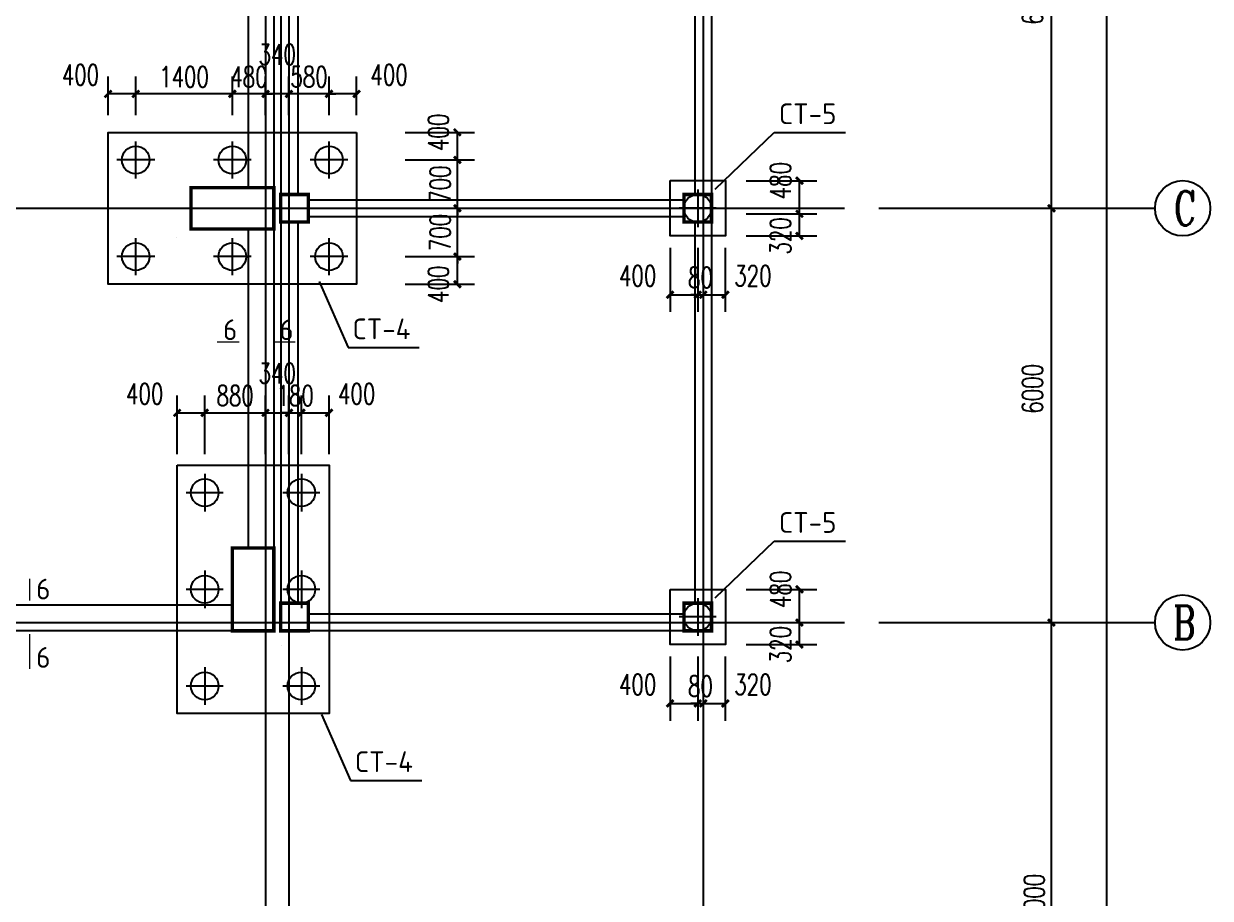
# Model space of a CAD drawing. Extents: x -73672 to 366960, y -527333 to 140666.
# Drawn here: x 296272 to 313458, y 6234 to 18902 of the extents above; entities that cross this region are included whole.
import ezdxf
from ezdxf.enums import TextEntityAlignment as Align

# ---------------------------------------------------------------- set-up
doc = ezdxf.new("R2010")
doc.units = 0
doc.header["$LTSCALE"] = 1000
doc.header["$MEASUREMENT"] = 0
for name, color, linetype in [('AXIS', 3, 'Continuous'), ('AXIS_TEXT', 7, 'Continuous'), ('COLUMN', 9, 'Continuous'), ('E_WINDOW', 4, 'Continuous'), ('NUM', 3, 'Continuous'), ('TEXT', 3, 'Continuous'), ('WALL', 9, 'Continuous'), ('建-尺寸', 3, 'Continuous')]:
    doc.layers.add(name, color=color, linetype=linetype)
doc.styles.add('_TCH_AXIS', font='COMPLEX', dxfattribs={"bigfont": 'GBCBIG'})
doc.styles.add('_TCH_DIM_T3', font='SIMPLEX', dxfattribs={"width": 0.705882, "bigfont": 'GBCBIG'})
doc.styles.add('A-DIM_T3', font='SIMPLEX', dxfattribs={"width": 0.705882, "bigfont": 'GBCBIG'})
doc.styles.add('COMPLEX', font='COMPLEX', dxfattribs={"bigfont": 'Tssdchn.shx'})
doc.styles.add('TSSD_Norm', font='Tssdeng.shx', dxfattribs={"bigfont": 'hztxt.shx'})
doc.dimstyles.new('_TCH_ARCH-100', dxfattribs={"dimtxt": 297.5, "dimasz": 100, "dimexe": 250, "dimexo": 300, "dimgap": 100, "dimtad": 1, "dimdec": 0, "dimzin": 0, "dimdsep": 46, "dimtxsty": '_TCH_DIM_T3', "dimblk": 'ARCHTICK', "dimcen": 0.09, "dimclrt": 7, "dimazin": 2, "dimtfac": 1, "dimtdec": 0, "dimtix": 1, "dimtmove": 2, "dimatfit": 3, "dimfxl": 0, "dimtolj": 1, "dimtzin": 0, "dimarcsym": 0})
doc.dimstyles.new('A-DIM-100', dxfattribs={"dimtxt": 297.5, "dimasz": 100, "dimexe": 250, "dimexo": 300, "dimgap": 100, "dimtad": 1, "dimdec": 0, "dimzin": 0, "dimdsep": 46, "dimtxsty": 'A-DIM_T3', "dimblk": 'ARCHTICK', "dimcen": 0.09, "dimclrt": 7, "dimazin": 2, "dimtfac": 1, "dimtdec": 0, "dimtix": 1, "dimtmove": 2, "dimatfit": 3, "dimfxl": 0, "dimtolj": 1, "dimtzin": 0, "dimarcsym": 0})

# ---------------------------------------------------------------- blocks, each defined once
blk = doc.blocks.new('_reinbk')
blk.add_line((0, 0), (0, 0))
blk = doc.blocks.new('_AXISO')
blk.add_circle((0, 0), 0.5)
at = {"layer": 'AXIS_TEXT', "style": 'COMPLEX'}
blk.add_attdef('A', text='', height=0.56, dxfattribs=at).set_placement((-0.25, -0.28), (0.25, -0.28), align=Align.FIT)
blk = doc.blocks.new('_ArchTick')
at = {"color": 0, "linetype": 'ByBlock', "const_width": 0.4}
blk.add_lwpolyline([(-0.5, -0.5), (0.5, 0.5)], dxfattribs=at)
blk = doc.blocks.new('*D7910')
at = {"layer": 'AXIS', "color": 0, "lineweight": -2}
for p, q in [((308958, 58228), (312208, 58228)), ((311958, 2228), (311958, 58228)), ((308958, 2228), (312208, 2228))]:
    blk.add_line(p, q, dxfattribs=at)
at = {"layer": 'Defpoints', "color": 0}
for p in [(308658, 58228), (311958, 58228), (308658, 2228)]:
    blk.add_point(p, dxfattribs=at)
at = {"layer": 'AXIS', "color": 0, "linetype": 'ByBlock', "lineweight": -2, "xscale": 100, "yscale": 100, "zscale": 100}
for p, rotation in [((311958, 58228), 90), ((311958, 2228), 270)]:
    blk.add_blockref('_ArchTick', p, dxfattribs=dict(at, rotation=rotation))
at = {"layer": 'AXIS', "color": 7, "insert": (311709, 30228), "char_height": 297.5, "attachment_point": 5, "rotation": 90, "style": '_TCH_DIM_T3'}
blk.add_mtext('\\A1;56000', dxfattribs=at)
blk = doc.blocks.new('*D7911')
at = {"layer": 'AXIS', "color": 0, "lineweight": -2}
for p, q in [((308958, 10228), (311408, 10228)), ((311158, 2228), (311158, 10228)), ((308958, 2228), (311408, 2228))]:
    blk.add_line(p, q, dxfattribs=at)
at = {"layer": 'Defpoints', "color": 0}
for p in [(308658, 10228), (311158, 10228), (308658, 2228)]:
    blk.add_point(p, dxfattribs=at)
at = {"layer": 'AXIS', "color": 0, "linetype": 'ByBlock', "lineweight": -2, "xscale": 100, "yscale": 100, "zscale": 100}
for p, rotation in [((311158, 10228), 90), ((311158, 2228), 270)]:
    blk.add_blockref('_ArchTick', p, dxfattribs=dict(at, rotation=rotation))
at = {"layer": 'AXIS', "color": 7, "insert": (310909, 6228), "char_height": 297.5, "attachment_point": 5, "rotation": 90, "style": '_TCH_DIM_T3'}
blk.add_mtext('\\A1;8000', dxfattribs=at)
blk = doc.blocks.new('*D7912')
at = {"layer": 'AXIS', "color": 0, "lineweight": -2}
for p, q in [((308958, 16228), (311408, 16228)), ((311158, 10228), (311158, 16228)), ((308958, 10228), (311408, 10228))]:
    blk.add_line(p, q, dxfattribs=at)
at = {"layer": 'Defpoints', "color": 0}
for p in [(308658, 16228), (311158, 16228), (308658, 10228)]:
    blk.add_point(p, dxfattribs=at)
at = {"layer": 'AXIS', "color": 0, "linetype": 'ByBlock', "lineweight": -2, "xscale": 100, "yscale": 100, "zscale": 100}
for p, rotation in [((311158, 16228), 90), ((311158, 10228), 270)]:
    blk.add_blockref('_ArchTick', p, dxfattribs=dict(at, rotation=rotation))
at = {"layer": 'AXIS', "color": 7, "insert": (310883, 13613), "char_height": 297.5, "attachment_point": 5, "rotation": 90, "style": '_TCH_DIM_T3'}
blk.add_mtext('\\A1;6000', dxfattribs=at)
blk = doc.blocks.new('*D7913')
at = {"layer": 'AXIS', "color": 0, "lineweight": -2}
for p, q in [((308958, 22228), (311408, 22228)), ((311158, 16228), (311158, 22228)), ((308958, 16228), (311408, 16228))]:
    blk.add_line(p, q, dxfattribs=at)
at = {"layer": 'Defpoints', "color": 0}
for p in [(308658, 22228), (311158, 22228), (308658, 16228)]:
    blk.add_point(p, dxfattribs=at)
at = {"layer": 'AXIS', "color": 0, "linetype": 'ByBlock', "lineweight": -2, "xscale": 100, "yscale": 100, "zscale": 100}
for p, rotation in [((311158, 22228), 90), ((311158, 16228), 270)]:
    blk.add_blockref('_ArchTick', p, dxfattribs=dict(at, rotation=rotation))
at = {"layer": 'AXIS', "color": 7, "insert": (310883, 19247), "char_height": 297.5, "attachment_point": 5, "rotation": 90, "style": '_TCH_DIM_T3'}
blk.add_mtext('\\A1;6000', dxfattribs=at)
blk = doc.blocks.new('*D8129')
at = {"layer": 'Defpoints', "color": 0}
for p in [(298894, 13265), (298494, 12368), (298894, 12368)]:
    blk.add_point(p, dxfattribs=at)
at = {"layer": '建-尺寸', "color": 0, "lineweight": -2}
for p, q in [((298494, 12668), (298494, 13515)), ((298894, 12668), (298894, 13515)), ((298494, 13265), (298894, 13265))]:
    blk.add_line(p, q, dxfattribs=at)
at = {"layer": '建-尺寸', "color": 0, "linetype": 'ByBlock', "lineweight": -2, "xscale": 100, "yscale": 100, "zscale": 100, "rotation": 180}
blk.add_blockref('_ArchTick', (298494, 13265), dxfattribs=at)
at = {"layer": '建-尺寸', "color": 0, "linetype": 'ByBlock', "lineweight": -2, "xscale": 100, "yscale": 100, "zscale": 100}
blk.add_blockref('_ArchTick', (298894, 13265), dxfattribs=at)
at = {"layer": '建-尺寸', "color": 7, "insert": (298024, 13540), "char_height": 297.5, "attachment_point": 5, "style": 'A-DIM_T3'}
blk.add_mtext('\\A1;400', dxfattribs=at)
blk = doc.blocks.new('*D8130')
at = {"layer": 'Defpoints', "color": 0}
for p in [(299774, 13265), (298894, 12368), (299774, 12368)]:
    blk.add_point(p, dxfattribs=at)
at = {"layer": '建-尺寸', "color": 0, "lineweight": -2}
for p, q in [((298894, 12668), (298894, 13515)), ((299774, 12668), (299774, 13515)), ((298894, 13265), (299774, 13265))]:
    blk.add_line(p, q, dxfattribs=at)
at = {"layer": '建-尺寸', "color": 0, "linetype": 'ByBlock', "lineweight": -2, "xscale": 100, "yscale": 100, "zscale": 100, "rotation": 180}
blk.add_blockref('_ArchTick', (298894, 13265), dxfattribs=at)
at = {"layer": '建-尺寸', "color": 0, "linetype": 'ByBlock', "lineweight": -2, "xscale": 100, "yscale": 100, "zscale": 100}
blk.add_blockref('_ArchTick', (299774, 13265), dxfattribs=at)
at = {"layer": '建-尺寸', "color": 7, "insert": (299334, 13514), "char_height": 297.5, "attachment_point": 5, "style": 'A-DIM_T3'}
blk.add_mtext('\\A1;880', dxfattribs=at)
blk = doc.blocks.new('*D8131')
at = {"layer": 'Defpoints', "color": 0}
for p in [(300114, 13265), (299774, 12368), (300114, 12368)]:
    blk.add_point(p, dxfattribs=at)
at = {"layer": '建-尺寸', "color": 0, "lineweight": -2}
for p, q in [((299774, 12668), (299774, 13515)), ((300114, 12668), (300114, 13515)), ((299774, 13265), (300114, 13265))]:
    blk.add_line(p, q, dxfattribs=at)
at = {"layer": '建-尺寸', "color": 0, "linetype": 'ByBlock', "lineweight": -2, "xscale": 100, "yscale": 100, "zscale": 100, "rotation": 180}
blk.add_blockref('_ArchTick', (299774, 13265), dxfattribs=at)
at = {"layer": '建-尺寸', "color": 0, "linetype": 'ByBlock', "lineweight": -2, "xscale": 100, "yscale": 100, "zscale": 100}
blk.add_blockref('_ArchTick', (300114, 13265), dxfattribs=at)
at = {"layer": '建-尺寸', "color": 7, "insert": (299944, 13838), "char_height": 297.5, "attachment_point": 5, "style": 'A-DIM_T3'}
blk.add_mtext('\\A1;340', dxfattribs=at)
blk = doc.blocks.new('*D8132')
at = {"layer": 'Defpoints', "color": 0}
for p in [(300294, 13265), (300114, 12368), (300294, 12368)]:
    blk.add_point(p, dxfattribs=at)
at = {"layer": '建-尺寸', "color": 0, "lineweight": -2}
for p, q in [((300114, 12668), (300114, 13515)), ((300294, 12668), (300294, 13515)), ((300114, 13265), (300014, 13265)), ((300114, 13265), (300294, 13265)), ((300294, 13265), (300394, 13265))]:
    blk.add_line(p, q, dxfattribs=at)
at = {"layer": '建-尺寸', "color": 0, "linetype": 'ByBlock', "lineweight": -2, "xscale": 100, "yscale": 100, "zscale": 100}
blk.add_blockref('_ArchTick', (300114, 13265), dxfattribs=at)
at = {"layer": '建-尺寸', "color": 0, "linetype": 'ByBlock', "lineweight": -2, "xscale": 100, "yscale": 100, "zscale": 100, "rotation": 180}
blk.add_blockref('_ArchTick', (300294, 13265), dxfattribs=at)
at = {"layer": '建-尺寸', "color": 7, "insert": (300204, 13514), "char_height": 297.5, "attachment_point": 5, "style": 'A-DIM_T3'}
blk.add_mtext('\\A1;180', dxfattribs=at)
blk = doc.blocks.new('*D8133')
at = {"layer": 'Defpoints', "color": 0}
for p in [(300694, 13265), (300294, 12368), (300694, 12368)]:
    blk.add_point(p, dxfattribs=at)
at = {"layer": '建-尺寸', "color": 0, "lineweight": -2}
for p, q in [((300294, 12668), (300294, 13515)), ((300694, 12668), (300694, 13515)), ((300294, 13265), (300694, 13265))]:
    blk.add_line(p, q, dxfattribs=at)
at = {"layer": '建-尺寸', "color": 0, "linetype": 'ByBlock', "lineweight": -2, "xscale": 100, "yscale": 100, "zscale": 100, "rotation": 180}
blk.add_blockref('_ArchTick', (300294, 13265), dxfattribs=at)
at = {"layer": '建-尺寸', "color": 0, "linetype": 'ByBlock', "lineweight": -2, "xscale": 100, "yscale": 100, "zscale": 100}
blk.add_blockref('_ArchTick', (300694, 13265), dxfattribs=at)
at = {"layer": '建-尺寸', "color": 7, "insert": (301094, 13540), "char_height": 297.5, "attachment_point": 5, "style": 'A-DIM_T3'}
blk.add_mtext('\\A1;400', dxfattribs=at)
blk = doc.blocks.new('*D8134')
at = {"layer": 'Defpoints', "color": 0}
for p in [(300694, 17885), (300694, 17279), (301094, 17279)]:
    blk.add_point(p, dxfattribs=at)
at = {"layer": '建-尺寸', "color": 0, "lineweight": -2}
for p, q in [((300694, 17579), (300694, 18135)), ((301094, 17579), (301094, 18135)), ((301094, 17885), (300694, 17885))]:
    blk.add_line(p, q, dxfattribs=at)
at = {"layer": '建-尺寸', "color": 0, "linetype": 'ByBlock', "lineweight": -2, "xscale": 100, "yscale": 100, "zscale": 100, "rotation": 180}
blk.add_blockref('_ArchTick', (300694, 17885), dxfattribs=at)
at = {"layer": '建-尺寸', "color": 0, "linetype": 'ByBlock', "lineweight": -2, "xscale": 100, "yscale": 100, "zscale": 100}
blk.add_blockref('_ArchTick', (301094, 17885), dxfattribs=at)
at = {"layer": '建-尺寸', "color": 7, "insert": (301564, 18160), "char_height": 297.5, "attachment_point": 5, "style": 'A-DIM_T3'}
blk.add_mtext('\\A1;400', dxfattribs=at)
blk = doc.blocks.new('*D8135')
at = {"layer": 'Defpoints', "color": 0}
for p in [(300114, 17885), (300114, 17279), (300694, 17279)]:
    blk.add_point(p, dxfattribs=at)
at = {"layer": '建-尺寸', "color": 0, "lineweight": -2}
for p, q in [((300114, 17579), (300114, 18135)), ((300694, 17579), (300694, 18135)), ((300114, 17885), (300014, 17885)), ((300694, 17885), (300114, 17885)), ((300694, 17885), (300794, 17885))]:
    blk.add_line(p, q, dxfattribs=at)
at = {"layer": '建-尺寸', "color": 0, "linetype": 'ByBlock', "lineweight": -2, "xscale": 100, "yscale": 100, "zscale": 100}
blk.add_blockref('_ArchTick', (300114, 17885), dxfattribs=at)
at = {"layer": '建-尺寸', "color": 0, "linetype": 'ByBlock', "lineweight": -2, "xscale": 100, "yscale": 100, "zscale": 100, "rotation": 180}
blk.add_blockref('_ArchTick', (300694, 17885), dxfattribs=at)
at = {"layer": '建-尺寸', "color": 7, "insert": (300404, 18133), "char_height": 297.5, "attachment_point": 5, "style": 'A-DIM_T3'}
blk.add_mtext('\\A1;580', dxfattribs=at)
blk = doc.blocks.new('*D8136')
at = {"layer": 'Defpoints', "color": 0}
for p in [(299774, 17885), (299774, 17279), (300114, 17279)]:
    blk.add_point(p, dxfattribs=at)
at = {"layer": '建-尺寸', "color": 0, "lineweight": -2}
for p, q in [((299774, 17579), (299774, 18135)), ((300114, 17579), (300114, 18135)), ((300114, 17885), (299774, 17885))]:
    blk.add_line(p, q, dxfattribs=at)
at = {"layer": '建-尺寸', "color": 0, "linetype": 'ByBlock', "lineweight": -2, "xscale": 100, "yscale": 100, "zscale": 100, "rotation": 180}
blk.add_blockref('_ArchTick', (299774, 17885), dxfattribs=at)
at = {"layer": '建-尺寸', "color": 0, "linetype": 'ByBlock', "lineweight": -2, "xscale": 100, "yscale": 100, "zscale": 100}
blk.add_blockref('_ArchTick', (300114, 17885), dxfattribs=at)
at = {"layer": '建-尺寸', "color": 7, "insert": (299944, 18457), "char_height": 297.5, "attachment_point": 5, "style": 'A-DIM_T3'}
blk.add_mtext('\\A1;340', dxfattribs=at)
blk = doc.blocks.new('*D8137')
at = {"layer": 'Defpoints', "color": 0}
for p in [(299294, 17885), (299294, 17279), (299774, 17279)]:
    blk.add_point(p, dxfattribs=at)
at = {"layer": '建-尺寸', "color": 0, "lineweight": -2}
for p, q in [((299294, 17579), (299294, 18135)), ((299774, 17579), (299774, 18135)), ((299294, 17885), (299194, 17885)), ((299774, 17885), (299294, 17885)), ((299774, 17885), (299874, 17885))]:
    blk.add_line(p, q, dxfattribs=at)
at = {"layer": '建-尺寸', "color": 0, "linetype": 'ByBlock', "lineweight": -2, "xscale": 100, "yscale": 100, "zscale": 100}
blk.add_blockref('_ArchTick', (299294, 17885), dxfattribs=at)
at = {"layer": '建-尺寸', "color": 0, "linetype": 'ByBlock', "lineweight": -2, "xscale": 100, "yscale": 100, "zscale": 100, "rotation": 180}
blk.add_blockref('_ArchTick', (299774, 17885), dxfattribs=at)
at = {"layer": '建-尺寸', "color": 7, "insert": (299534, 18133), "char_height": 297.5, "attachment_point": 5, "style": 'A-DIM_T3'}
blk.add_mtext('\\A1;480', dxfattribs=at)
blk = doc.blocks.new('*D8138')
at = {"layer": 'Defpoints', "color": 0}
for p in [(297894, 17885), (297894, 17279), (299294, 17279)]:
    blk.add_point(p, dxfattribs=at)
at = {"layer": '建-尺寸', "color": 0, "lineweight": -2}
for p, q in [((297894, 17579), (297894, 18135)), ((299294, 17579), (299294, 18135)), ((299294, 17885), (297894, 17885))]:
    blk.add_line(p, q, dxfattribs=at)
at = {"layer": '建-尺寸', "color": 0, "linetype": 'ByBlock', "lineweight": -2, "xscale": 100, "yscale": 100, "zscale": 100, "rotation": 180}
blk.add_blockref('_ArchTick', (297894, 17885), dxfattribs=at)
at = {"layer": '建-尺寸', "color": 0, "linetype": 'ByBlock', "lineweight": -2, "xscale": 100, "yscale": 100, "zscale": 100}
blk.add_blockref('_ArchTick', (299294, 17885), dxfattribs=at)
at = {"layer": '建-尺寸', "color": 7, "insert": (298594, 18133), "char_height": 297.5, "attachment_point": 5, "style": 'A-DIM_T3'}
blk.add_mtext('\\A1;1400', dxfattribs=at)
blk = doc.blocks.new('*D8139')
at = {"layer": 'Defpoints', "color": 0}
for p in [(297494, 17885), (297494, 17279), (297894, 17279)]:
    blk.add_point(p, dxfattribs=at)
at = {"layer": '建-尺寸', "color": 0, "lineweight": -2}
for p, q in [((297494, 17579), (297494, 18135)), ((297894, 17579), (297894, 18135)), ((297894, 17885), (297494, 17885))]:
    blk.add_line(p, q, dxfattribs=at)
at = {"layer": '建-尺寸', "color": 0, "linetype": 'ByBlock', "lineweight": -2, "xscale": 100, "yscale": 100, "zscale": 100, "rotation": 180}
blk.add_blockref('_ArchTick', (297494, 17885), dxfattribs=at)
at = {"layer": '建-尺寸', "color": 0, "linetype": 'ByBlock', "lineweight": -2, "xscale": 100, "yscale": 100, "zscale": 100}
blk.add_blockref('_ArchTick', (297894, 17885), dxfattribs=at)
at = {"layer": '建-尺寸', "color": 7, "insert": (297094, 18160), "char_height": 297.5, "attachment_point": 5, "style": 'A-DIM_T3'}
blk.add_mtext('\\A1;400', dxfattribs=at)
blk = doc.blocks.new('*D8140')
at = {"layer": 'Defpoints', "color": 0}
for p in [(301499, 15528), (302553, 15528), (301499, 15128)]:
    blk.add_point(p, dxfattribs=at)
at = {"layer": '建-尺寸', "color": 0, "lineweight": -2}
for p, q in [((301799, 15528), (302803, 15528)), ((302553, 15128), (302553, 15528)), ((301799, 15128), (302803, 15128))]:
    blk.add_line(p, q, dxfattribs=at)
at = {"layer": '建-尺寸', "color": 0, "linetype": 'ByBlock', "lineweight": -2, "xscale": 100, "yscale": 100, "zscale": 100}
for p, rotation in [((302553, 15528), 90), ((302553, 15128), 270)]:
    blk.add_blockref('_ArchTick', p, dxfattribs=dict(at, rotation=rotation))
at = {"layer": '建-尺寸', "color": 7, "insert": (302278, 15128), "char_height": 297.5, "attachment_point": 5, "rotation": 90, "style": 'A-DIM_T3'}
blk.add_mtext('\\A1;400', dxfattribs=at)
blk = doc.blocks.new('*D8141')
at = {"layer": 'Defpoints', "color": 0}
for p in [(301499, 16228), (302553, 16228), (301499, 15528)]:
    blk.add_point(p, dxfattribs=at)
at = {"layer": '建-尺寸', "color": 0, "lineweight": -2}
for p, q in [((302553, 16228), (302553, 16328)), ((301799, 16228), (302803, 16228)), ((302553, 15528), (302553, 16228)), ((301799, 15528), (302803, 15528)), ((302553, 15528), (302553, 15428))]:
    blk.add_line(p, q, dxfattribs=at)
at = {"layer": '建-尺寸', "color": 0, "linetype": 'ByBlock', "lineweight": -2, "xscale": 100, "yscale": 100, "zscale": 100}
for p, rotation in [((302553, 16228), 270), ((302553, 15528), 90)]:
    blk.add_blockref('_ArchTick', p, dxfattribs=dict(at, rotation=rotation))
at = {"layer": '建-尺寸', "color": 7, "insert": (302305, 15878), "char_height": 297.5, "attachment_point": 5, "rotation": 90, "style": 'A-DIM_T3'}
blk.add_mtext('\\A1;700', dxfattribs=at)
blk = doc.blocks.new('*D8142')
at = {"layer": 'Defpoints', "color": 0}
for p in [(301499, 16928), (302553, 16928), (301499, 16228)]:
    blk.add_point(p, dxfattribs=at)
at = {"layer": '建-尺寸', "color": 0, "lineweight": -2}
for p, q in [((302553, 16928), (302553, 17028)), ((301799, 16928), (302803, 16928)), ((302553, 16228), (302553, 16928)), ((301799, 16228), (302803, 16228)), ((302553, 16228), (302553, 16128))]:
    blk.add_line(p, q, dxfattribs=at)
at = {"layer": '建-尺寸', "color": 0, "linetype": 'ByBlock', "lineweight": -2, "xscale": 100, "yscale": 100, "zscale": 100}
for p, rotation in [((302553, 16928), 270), ((302553, 16228), 90)]:
    blk.add_blockref('_ArchTick', p, dxfattribs=dict(at, rotation=rotation))
at = {"layer": '建-尺寸', "color": 7, "insert": (302305, 16578), "char_height": 297.5, "attachment_point": 5, "rotation": 90, "style": 'A-DIM_T3'}
blk.add_mtext('\\A1;700', dxfattribs=at)
blk = doc.blocks.new('*D8143')
at = {"layer": 'Defpoints', "color": 0}
for p in [(301499, 17328), (302553, 17328), (301499, 16928)]:
    blk.add_point(p, dxfattribs=at)
at = {"layer": '建-尺寸', "color": 0, "lineweight": -2}
for p, q in [((301799, 17328), (302803, 17328)), ((302553, 16928), (302553, 17328)), ((301799, 16928), (302803, 16928))]:
    blk.add_line(p, q, dxfattribs=at)
at = {"layer": '建-尺寸', "color": 0, "linetype": 'ByBlock', "lineweight": -2, "xscale": 100, "yscale": 100, "zscale": 100}
for p, rotation in [((302553, 17328), 90), ((302553, 16928), 270)]:
    blk.add_blockref('_ArchTick', p, dxfattribs=dict(at, rotation=rotation))
at = {"layer": '建-尺寸', "color": 7, "insert": (302278, 17328), "char_height": 297.5, "attachment_point": 5, "rotation": 90, "style": 'A-DIM_T3'}
blk.add_mtext('\\A1;400', dxfattribs=at)
blk = doc.blocks.new('*D8995')
at = {"layer": 'Defpoints', "color": 0}
for p in [(305634, 10034), (306034, 10034), (306034, 9056)]:
    blk.add_point(p, dxfattribs=at)
at = {"layer": '建-尺寸', "color": 0, "lineweight": -2}
for p, q in [((305634, 9734), (305634, 8806)), ((306034, 9734), (306034, 8806)), ((305634, 9056), (306034, 9056))]:
    blk.add_line(p, q, dxfattribs=at)
at = {"layer": '建-尺寸', "color": 0, "linetype": 'ByBlock', "lineweight": -2, "xscale": 100, "yscale": 100, "zscale": 100, "rotation": 180}
blk.add_blockref('_ArchTick', (305634, 9056), dxfattribs=at)
at = {"layer": '建-尺寸', "color": 0, "linetype": 'ByBlock', "lineweight": -2, "xscale": 100, "yscale": 100, "zscale": 100}
blk.add_blockref('_ArchTick', (306034, 9056), dxfattribs=at)
at = {"layer": '建-尺寸', "color": 7, "insert": (305164, 9331), "char_height": 297.5, "attachment_point": 5, "style": 'A-DIM_T3'}
blk.add_mtext('\\A1;400', dxfattribs=at)
blk = doc.blocks.new('*D8996')
at = {"layer": 'Defpoints', "color": 0}
for p in [(306034, 10034), (306114, 10034), (306114, 9056)]:
    blk.add_point(p, dxfattribs=at)
at = {"layer": '建-尺寸', "color": 0, "lineweight": -2}
for p, q in [((306034, 9734), (306034, 8806)), ((306114, 9734), (306114, 8806)), ((306034, 9056), (305934, 9056)), ((306034, 9056), (306114, 9056)), ((306114, 9056), (306214, 9056))]:
    blk.add_line(p, q, dxfattribs=at)
at = {"layer": '建-尺寸', "color": 0, "linetype": 'ByBlock', "lineweight": -2, "xscale": 100, "yscale": 100, "zscale": 100}
blk.add_blockref('_ArchTick', (306034, 9056), dxfattribs=at)
at = {"layer": '建-尺寸', "color": 0, "linetype": 'ByBlock', "lineweight": -2, "xscale": 100, "yscale": 100, "zscale": 100, "rotation": 180}
blk.add_blockref('_ArchTick', (306114, 9056), dxfattribs=at)
at = {"layer": '建-尺寸', "color": 7, "insert": (306074, 9305), "char_height": 297.5, "attachment_point": 5, "style": 'A-DIM_T3'}
blk.add_mtext('\\A1;80', dxfattribs=at)
blk = doc.blocks.new('*D8997')
at = {"layer": 'Defpoints', "color": 0}
for p in [(306114, 10034), (306434, 10034), (306434, 9056)]:
    blk.add_point(p, dxfattribs=at)
at = {"layer": '建-尺寸', "color": 0, "lineweight": -2}
for p, q in [((306114, 9734), (306114, 8806)), ((306434, 9734), (306434, 8806)), ((306114, 9056), (306434, 9056))]:
    blk.add_line(p, q, dxfattribs=at)
at = {"layer": '建-尺寸', "color": 0, "linetype": 'ByBlock', "lineweight": -2, "xscale": 100, "yscale": 100, "zscale": 100, "rotation": 180}
blk.add_blockref('_ArchTick', (306114, 9056), dxfattribs=at)
at = {"layer": '建-尺寸', "color": 0, "linetype": 'ByBlock', "lineweight": -2, "xscale": 100, "yscale": 100, "zscale": 100}
blk.add_blockref('_ArchTick', (306434, 9056), dxfattribs=at)
at = {"layer": '建-尺寸', "color": 7, "insert": (306834, 9331), "char_height": 297.5, "attachment_point": 5, "style": 'A-DIM_T3'}
blk.add_mtext('\\A1;320', dxfattribs=at)
blk = doc.blocks.new('*D8998')
at = {"layer": 'Defpoints', "color": 0}
for p in [(306434, 10228), (307508, 10228), (306434, 9908)]:
    blk.add_point(p, dxfattribs=at)
at = {"layer": '建-尺寸', "color": 0, "lineweight": -2}
for p, q in [((306734, 10228), (307758, 10228)), ((307508, 9908), (307508, 10228)), ((306734, 9908), (307758, 9908))]:
    blk.add_line(p, q, dxfattribs=at)
at = {"layer": '建-尺寸', "color": 0, "linetype": 'ByBlock', "lineweight": -2, "xscale": 100, "yscale": 100, "zscale": 100}
for p, rotation in [((307508, 10228), 90), ((307508, 9908), 270)]:
    blk.add_blockref('_ArchTick', p, dxfattribs=dict(at, rotation=rotation))
at = {"layer": '建-尺寸', "color": 7, "insert": (307233, 9908), "char_height": 297.5, "attachment_point": 5, "rotation": 90, "style": 'A-DIM_T3'}
blk.add_mtext('\\A1;320', dxfattribs=at)
blk = doc.blocks.new('*D8999')
at = {"layer": 'Defpoints', "color": 0}
for p in [(306434, 10708), (307508, 10708), (306434, 10228)]:
    blk.add_point(p, dxfattribs=at)
at = {"layer": '建-尺寸', "color": 0, "lineweight": -2}
for p, q in [((306734, 10708), (307758, 10708)), ((307508, 10228), (307508, 10708)), ((306734, 10228), (307758, 10228))]:
    blk.add_line(p, q, dxfattribs=at)
at = {"layer": '建-尺寸', "color": 0, "linetype": 'ByBlock', "lineweight": -2, "xscale": 100, "yscale": 100, "zscale": 100}
for p, rotation in [((307508, 10708), 90), ((307508, 10228), 270)]:
    blk.add_blockref('_ArchTick', p, dxfattribs=dict(at, rotation=rotation))
at = {"layer": '建-尺寸', "color": 7, "insert": (307233, 10708), "char_height": 297.5, "attachment_point": 5, "rotation": 90, "style": 'A-DIM_T3'}
blk.add_mtext('\\A1;480', dxfattribs=at)
blk = doc.blocks.new('*D9000')
at = {"layer": 'Defpoints', "color": 0}
for p in [(305634, 15954), (306034, 15954), (306034, 14976)]:
    blk.add_point(p, dxfattribs=at)
at = {"layer": '建-尺寸', "color": 0, "lineweight": -2}
for p, q in [((305634, 15654), (305634, 14726)), ((306034, 15654), (306034, 14726)), ((305634, 14976), (306034, 14976))]:
    blk.add_line(p, q, dxfattribs=at)
at = {"layer": '建-尺寸', "color": 0, "linetype": 'ByBlock', "lineweight": -2, "xscale": 100, "yscale": 100, "zscale": 100, "rotation": 180}
blk.add_blockref('_ArchTick', (305634, 14976), dxfattribs=at)
at = {"layer": '建-尺寸', "color": 0, "linetype": 'ByBlock', "lineweight": -2, "xscale": 100, "yscale": 100, "zscale": 100}
blk.add_blockref('_ArchTick', (306034, 14976), dxfattribs=at)
at = {"layer": '建-尺寸', "color": 7, "insert": (305164, 15251), "char_height": 297.5, "attachment_point": 5, "style": 'A-DIM_T3'}
blk.add_mtext('\\A1;400', dxfattribs=at)
blk = doc.blocks.new('*D9001')
at = {"layer": 'Defpoints', "color": 0}
for p in [(306034, 15954), (306114, 15954), (306114, 14976)]:
    blk.add_point(p, dxfattribs=at)
at = {"layer": '建-尺寸', "color": 0, "lineweight": -2}
for p, q in [((306034, 15654), (306034, 14726)), ((306114, 15654), (306114, 14726)), ((306034, 14976), (305934, 14976)), ((306034, 14976), (306114, 14976)), ((306114, 14976), (306214, 14976))]:
    blk.add_line(p, q, dxfattribs=at)
at = {"layer": '建-尺寸', "color": 0, "linetype": 'ByBlock', "lineweight": -2, "xscale": 100, "yscale": 100, "zscale": 100}
blk.add_blockref('_ArchTick', (306034, 14976), dxfattribs=at)
at = {"layer": '建-尺寸', "color": 0, "linetype": 'ByBlock', "lineweight": -2, "xscale": 100, "yscale": 100, "zscale": 100, "rotation": 180}
blk.add_blockref('_ArchTick', (306114, 14976), dxfattribs=at)
at = {"layer": '建-尺寸', "color": 7, "insert": (306074, 15225), "char_height": 297.5, "attachment_point": 5, "style": 'A-DIM_T3'}
blk.add_mtext('\\A1;80', dxfattribs=at)
blk = doc.blocks.new('*D9002')
at = {"layer": 'Defpoints', "color": 0}
for p in [(306114, 15954), (306434, 15954), (306434, 14976)]:
    blk.add_point(p, dxfattribs=at)
at = {"layer": '建-尺寸', "color": 0, "lineweight": -2}
for p, q in [((306114, 15654), (306114, 14726)), ((306434, 15654), (306434, 14726)), ((306114, 14976), (306434, 14976))]:
    blk.add_line(p, q, dxfattribs=at)
at = {"layer": '建-尺寸', "color": 0, "linetype": 'ByBlock', "lineweight": -2, "xscale": 100, "yscale": 100, "zscale": 100, "rotation": 180}
blk.add_blockref('_ArchTick', (306114, 14976), dxfattribs=at)
at = {"layer": '建-尺寸', "color": 0, "linetype": 'ByBlock', "lineweight": -2, "xscale": 100, "yscale": 100, "zscale": 100}
blk.add_blockref('_ArchTick', (306434, 14976), dxfattribs=at)
at = {"layer": '建-尺寸', "color": 7, "insert": (306834, 15251), "char_height": 297.5, "attachment_point": 5, "style": 'A-DIM_T3'}
blk.add_mtext('\\A1;320', dxfattribs=at)
blk = doc.blocks.new('*D9003')
at = {"layer": 'Defpoints', "color": 0}
for p in [(306434, 16148), (307508, 16148), (306434, 15828)]:
    blk.add_point(p, dxfattribs=at)
at = {"layer": '建-尺寸', "color": 0, "lineweight": -2}
for p, q in [((306734, 16148), (307758, 16148)), ((307508, 15828), (307508, 16148)), ((306734, 15828), (307758, 15828))]:
    blk.add_line(p, q, dxfattribs=at)
at = {"layer": '建-尺寸', "color": 0, "linetype": 'ByBlock', "lineweight": -2, "xscale": 100, "yscale": 100, "zscale": 100}
for p, rotation in [((307508, 16148), 90), ((307508, 15828), 270)]:
    blk.add_blockref('_ArchTick', p, dxfattribs=dict(at, rotation=rotation))
at = {"layer": '建-尺寸', "color": 7, "insert": (307233, 15828), "char_height": 297.5, "attachment_point": 5, "rotation": 90, "style": 'A-DIM_T3'}
blk.add_mtext('\\A1;320', dxfattribs=at)
blk = doc.blocks.new('*D9004')
at = {"layer": 'Defpoints', "color": 0}
for p in [(306434, 16628), (307508, 16628), (306434, 16148)]:
    blk.add_point(p, dxfattribs=at)
at = {"layer": '建-尺寸', "color": 0, "lineweight": -2}
for p, q in [((306734, 16628), (307758, 16628)), ((307508, 16148), (307508, 16628)), ((306734, 16148), (307758, 16148))]:
    blk.add_line(p, q, dxfattribs=at)
at = {"layer": '建-尺寸', "color": 0, "linetype": 'ByBlock', "lineweight": -2, "xscale": 100, "yscale": 100, "zscale": 100}
for p, rotation in [((307508, 16628), 90), ((307508, 16148), 270)]:
    blk.add_blockref('_ArchTick', p, dxfattribs=dict(at, rotation=rotation))
at = {"layer": '建-尺寸', "color": 7, "insert": (307233, 16628), "char_height": 297.5, "attachment_point": 5, "rotation": 90, "style": 'A-DIM_T3'}
blk.add_mtext('\\A1;480', dxfattribs=at)

msp = doc.modelspace()

# ---------------------------------------------------------------- linework, layer by layer
at = {"color": 1}
for p, q in [((299774.25, 59880.53), (299774.25, -593.32)), ((300114.25, 59880.53), (300114.25, -593.32)), ((306114.25, 59880.53), (306114.25, -593.32)), ((189203.6, 16228.34), (308158.19, 16228.34)), ((189388.6, 10228.34), (308158.19, 10228.34))]:
    msp.add_line(p, q, dxfattribs=at)
for p, q in [((299994.25, 57748.34), (299994.25, 10108.34)), ((300244.25, 22028.34), (300244.25, 16428.34)), ((300244.25, 16028.34), (300244.25, 10508.34))]:
    msp.add_line(p, q)
at = {"color": 0}
for p, q in [((306286.21, 16505.05), (307142.26, 17326.16)), ((307142.26, 17326.16), (308173.63, 17326.16)), ((300550.74, 15166.63), (300969.99, 14210.72)), ((300969.99, 14210.72), (302001.36, 14210.72)), ((306286.21, 10585.05), (307142.26, 11406.16)), ((307142.26, 11406.16), (308173.63, 11406.16)), ((300585.3, 8897.46), (301004.55, 7941.56)), ((301004.55, 7941.56), (302035.92, 7941.56))]:
    msp.add_line(p, q, dxfattribs=at)
for points in [[(301094.25, 17328.34), (301094.25, 15128.34), (297494.25, 15128.34), (297494.25, 17328.34)], [(305634.25, 16628.34), (306434.25, 16628.34), (306434.25, 15828.34), (305634.25, 15828.34)], [(298494.25, 12508.34), (300694.25, 12508.34), (300694.25, 8908.34), (298494.25, 8908.34)], [(305634.25, 10708.34), (306434.25, 10708.34), (306434.25, 9908.34), (305634.25, 9908.34)]]:
    msp.add_lwpolyline(points, close=True)
at = {"color": 0, "const_width": 50}
for points in [[(298694.25, 15928.34), (298694.25, 16528.34), (299894.25, 16528.34), (299894.25, 15928.34), (298694.25, 15928.34)], [(300394.25, 16028.34), (300394.25, 16428.34), (299994.25, 16428.34), (299994.25, 16028.34), (300394.25, 16028.34)], [(306234.25, 16028.34), (306234.25, 16428.34), (305834.25, 16428.34), (305834.25, 16028.34), (306234.25, 16028.34)], [(305834.25, 16028.34), (306234.25, 16028.34), (306234.25, 16428.34), (305834.25, 16428.34), (305834.25, 16028.34)], [(299294.25, 11308.34), (299294.25, 10108.34), (299894.25, 10108.34), (299894.25, 11308.34), (299294.25, 11308.34)], [(300394.25, 10108.34), (300394.25, 10508.34), (299994.25, 10508.34), (299994.25, 10108.34), (300394.25, 10108.34)], [(306234.25, 10108.34), (306234.25, 10508.34), (305834.25, 10508.34), (305834.25, 10108.34), (306234.25, 10108.34)], [(305834.25, 10108.34), (306234.25, 10108.34), (306234.25, 10508.34), (305834.25, 10508.34), (305834.25, 10108.34)]]:
    msp.add_lwpolyline(points, dxfattribs=at)
at = {"color": 0}
for points in [[(299994.25, 16428.34), (300394.25, 16428.34), (300394.25, 16028.34), (299994.25, 16028.34)], [(305834.25, 16428.34), (306234.25, 16428.34), (306234.25, 16028.34), (305834.25, 16028.34)], [(306234.25, 16428.34), (306234.25, 16028.34), (305834.25, 16028.34), (305834.25, 16428.34)], [(299994.25, 10508.34), (300394.25, 10508.34), (300394.25, 10108.34), (299994.25, 10108.34)], [(305834.25, 10508.34), (306234.25, 10508.34), (306234.25, 10108.34), (305834.25, 10108.34)], [(306234.25, 10508.34), (306234.25, 10108.34), (305834.25, 10108.34), (305834.25, 10508.34)]]:
    msp.add_lwpolyline(points, close=True, dxfattribs=at)
at = {"const_width": 20}
for points in [[(299073.22, 14292.33), (299392.58, 14292.33)], [(299888.8, 14292.33), (300208.17, 14292.33)], [(296357.09, 10864.93), (296357.09, 10545.56)], [(296357.09, 10059.96), (296357.09, 9555.59)]]:
    msp.add_lwpolyline(points, dxfattribs=at)
at = {"layer": 'AXIS'}
for p, q in [((297894.25, 16659.52), (297894.25, 17197.16)), ((299294.25, 16659.52), (299294.25, 17197.16)), ((300694.25, 16659.52), (300694.25, 17197.16)), ((298168.57, 16928.34), (297619.93, 16928.34)), ((299568.57, 16928.34), (299019.93, 16928.34)), ((300968.57, 16928.34), (300419.93, 16928.34)), ((306034.25, 16502.66), (306034.25, 15954.02)), ((306303.07, 16228.34), (305765.43, 16228.34)), ((308658.19, 16228.34), (312658.19, 16228.34)), ((297894.25, 15259.52), (297894.25, 15797.16)), ((299294.25, 15259.52), (299294.25, 15797.16)), ((300694.25, 15259.52), (300694.25, 15797.16)), ((298168.57, 15528.34), (297619.93, 15528.34)), ((299568.57, 15528.34), (299019.93, 15528.34)), ((300968.57, 15528.34), (300419.93, 15528.34)), ((298894.25, 12382.66), (298894.25, 11834.02)), ((300294.25, 12382.66), (300294.25, 11834.02)), ((299163.07, 12108.34), (298625.43, 12108.34)), ((300563.07, 12108.34), (300025.43, 12108.34)), ((298894.25, 10982.66), (298894.25, 10434.02)), ((300294.25, 10982.66), (300294.25, 10434.02)), ((299163.07, 10708.34), (298625.43, 10708.34)), ((300563.07, 10708.34), (300025.43, 10708.34)), ((306034.25, 10582.66), (306034.25, 10034.02)), ((306303.07, 10308.34), (305765.43, 10308.34)), ((308658.19, 10228.34), (312658.19, 10228.34)), ((298894.25, 9582.66), (298894.25, 9034.02)), ((300294.25, 9582.66), (300294.25, 9034.02)), ((299163.07, 9308.34), (298625.43, 9308.34)), ((300563.07, 9308.34), (300025.43, 9308.34))]:
    msp.add_line(p, q, dxfattribs=at)
at = {"layer": 'COLUMN'}
for points in [[(298694.25, 16528.34), (298694.25, 15928.34), (299894.25, 15928.34), (299894.25, 16528.34)], [(299294.25, 10108.34), (299894.25, 10108.34), (299894.25, 11308.34), (299294.25, 11308.34)]]:
    msp.add_lwpolyline(points, close=True, dxfattribs=at)
at = {"layer": 'E_WINDOW'}
for centre in [(297894.25, 16928.34), (299294.25, 16928.34), (300694.25, 16928.34), (306034.25, 16228.34), (297894.25, 15528.34), (299294.25, 15528.34), (300694.25, 15528.34), (298894.25, 12108.34), (300294.25, 12108.34), (298894.25, 10708.34), (300294.25, 10708.34), (306034.25, 10308.34), (298894.25, 9308.34), (300294.25, 9308.34)]:
    msp.add_circle(centre, 200, dxfattribs=at)
at = {"layer": 'WALL'}
for p, q in [((305994.25, 22028.34), (305994.25, 16428.34)), ((306234.25, 22028.34), (306234.25, 16428.34)), ((299524.25, 21928.34), (299524.25, 16528.34)), ((299894.25, 21928.34), (299894.25, 16528.34)), ((300394.25, 16348.34), (305834.25, 16348.34)), ((300394.25, 16108.34), (305834.25, 16108.34)), ((305994.25, 16028.34), (305994.25, 10508.34)), ((306234.25, 16028.34), (306234.25, 10228.34)), ((299524.25, 15928.34), (299524.25, 11308.34)), ((299894.25, 15928.34), (299894.25, 11308.34)), ((299294.25, 10478.34), (294074.25, 10478.34)), ((305834.25, 10348.34), (300394.25, 10348.34)), ((299294.25, 10108.34), (294074.25, 10108.34)), ((306049.25, 10108.34), (300394.25, 10108.34))]:
    msp.add_line(p, q, dxfattribs=at)

# ---------------------------------------------------------------- block references
at = {"layer": 'AXIS'}
ref = msp.add_blockref('_AXISO', (313058.19, 16228.34), dxfattribs=dict(at, xscale=800, yscale=800, zscale=800))
ref.add_attrib('A', 'C', (312932.13, 15978.32), dxfattribs={"color": 7, "height": 500.04, "style": '_TCH_AXIS', "width": 0.705882})
ref = msp.add_blockref('_AXISO', (313058.19, 10228.34), dxfattribs=dict(at, xscale=800, yscale=800, zscale=800))
ref.add_attrib('A', 'B', (312919.27, 9985.23), dxfattribs={"color": 7, "height": 486.22, "style": '_TCH_AXIS', "width": 0.705882})
at = {"layer": 'TEXT', "yscale": 39.18831840000348, "zscale": 39.1883184}
for p, xscale, rotation in [((298478.17, 15811.96), 39.18831839998241, 120.1413855520777), ((300010.62, 9892.26), 39.1883183999824, 210.1413855520777)]:
    msp.add_blockref('_reinbk', p, dxfattribs=dict(at, xscale=xscale, rotation=rotation))

# ---------------------------------------------------------------- texts
at = {"layer": 'NUM', "style": 'TSSD_Norm'}
for s, p in [('CT-5', (307626.79, 17446.81)), ('6', (299262.11, 14318.96)), ('6', (300077.7, 14318.96)), ('CT-4', (301454.52, 14331.37)), ('CT-5', (307626.79, 11526.81)), ('6', (296555.28, 10562.65)), ('6', (296555.28, 9572.67)), ('CT-4', (301489.08, 8062.21))]:
    msp.add_text(s, height=300, dxfattribs=at).set_placement(p, align=Align.CENTER)

# ---------------------------------------------------------------- dimensions: what is measured, and where the dimension line sits
at = {"layer": 'AXIS'}
for p2, distance, picture, middle in [((308658.19, 58228.34), -3300, '*D7910', (311709.44, 30228.34)), ((308658.19, 10228.34), -2500, '*D7911', (310909.44, 6228.34))]:
    dim = msp.add_aligned_dim(p1=(308658.19, 2228.34), p2=p2, distance=distance, dimstyle='_TCH_ARCH-100', dxfattribs=at)
    dim.commit()
    dim.dimension.update_dxf_attribs({"geometry": picture, "text_midpoint": middle})
for base, p1, p2, picture, middle in [((311158.19, 22228.34), (308658.19, 16228.34), (308658.19, 22228.34), '*D7913', (310883.19, 19247.34)), ((311158.19, 16228.34), (308658.19, 10228.34), (308658.19, 16228.34), '*D7912', (310883.19, 13613.34))]:
    dim = msp.add_linear_dim(base=base, p1=p1, p2=p2, angle=90, dimstyle='_TCH_ARCH-100', dxfattribs=at)
    dim.commit()
    dim.dimension.update_dxf_attribs({"geometry": picture, "text_midpoint": middle, "dimtype": 161})
at = {"layer": '建-尺寸', "color": 0}
for base, p1, p2, angle, picture, middle in [((299774.25, 17884.55), (300114.25, 17279.27), (299774.25, 17279.27), 180, '*D8136', (299944.25, 18457.05)), ((297494.25, 17884.55), (297894.25, 17279.27), (297494.25, 17279.27), 180, '*D8139', (297094.25, 18159.55)), ((300694.25, 17884.55), (301094.25, 17279.27), (300694.25, 17279.27), 180, '*D8134', (301564.25, 18159.55)), ((302553.33, 17328.34), (301499.22, 16928.34), (301499.22, 17328.34), 90, '*D8143', (302278.33, 17328.34)), ((307507.95, 16628.34), (306434.25, 16148.34), (306434.25, 16628.34), 90, '*D9004', (307232.95, 16628.34)), ((307507.95, 16148.34), (306434.25, 15828.34), (306434.25, 16148.34), 90, '*D9003', (307232.95, 15828.34)), ((306034.25, 14975.84), (305634.25, 15954.02), (306034.25, 15954.02), 0, '*D9000', (305164.25, 15250.84)), ((306434.25, 14975.84), (306114.25, 15954.02), (306434.25, 15954.02), 0, '*D9002', (306834.25, 15250.84)), ((302553.33, 15528.34), (301499.22, 15128.34), (301499.22, 15528.34), 90, '*D8140', (302278.33, 15128.34)), ((300114.25, 13265.33), (299774.25, 12368.28), (300114.25, 12368.28), 0, '*D8131', (299944.25, 13837.83)), ((298894.25, 13265.33), (298494.25, 12368.28), (298894.25, 12368.28), 0, '*D8129', (298024.25, 13540.33)), ((300694.25, 13265.33), (300294.25, 12368.28), (300694.25, 12368.28), 0, '*D8133', (301094.25, 13540.33)), ((307507.95, 10708.34), (306434.25, 10228.34), (306434.25, 10708.34), 90, '*D8999', (307232.95, 10708.34)), ((307507.95, 10228.34), (306434.25, 9908.34), (306434.25, 10228.34), 90, '*D8998', (307232.95, 9908.34)), ((306034.25, 9055.84), (305634.25, 10034.02), (306034.25, 10034.02), 0, '*D8995', (305164.25, 9330.84)), ((306434.25, 9055.84), (306114.25, 10034.02), (306434.25, 10034.02), 0, '*D8997', (306834.25, 9330.84))]:
    dim = msp.add_linear_dim(base=base, p1=p1, p2=p2, angle=angle, dimstyle='A-DIM-100', dxfattribs=at)
    dim.commit()
    dim.dimension.update_dxf_attribs({"geometry": picture, "text_midpoint": middle, "dimtype": 161})
for p1, p2, distance, picture, middle in [((299294.25, 17279.27), (297894.25, 17279.27), -605.29, '*D8138', (298594.25, 18133.3)), ((299774.25, 17279.27), (299294.25, 17279.27), -605.29, '*D8137', (299534.25, 18133.3)), ((300694.25, 17279.27), (300114.25, 17279.27), -605.29, '*D8135', (300404.25, 18133.3)), ((301499.22, 16228.34), (301499.22, 16928.34), -1054.11, '*D8142', (302304.58, 16578.34)), ((301499.22, 15528.34), (301499.22, 16228.34), -1054.11, '*D8141', (302304.58, 15878.34)), ((306034.25, 15954.02), (306114.25, 15954.02), -978.18, '*D9001', (306074.25, 15224.59)), ((298894.25, 12368.28), (299774.25, 12368.28), 897.05, '*D8130', (299334.25, 13514.08)), ((300114.25, 12368.28), (300294.25, 12368.28), 897.05, '*D8132', (300204.25, 13514.08)), ((306034.25, 10034.02), (306114.25, 10034.02), -978.18, '*D8996', (306074.25, 9304.59))]:
    dim = msp.add_aligned_dim(p1=p1, p2=p2, distance=distance, dimstyle='A-DIM-100', dxfattribs=at)
    dim.commit()
    dim.dimension.update_dxf_attribs({"geometry": picture, "text_midpoint": middle})

doc.saveas('drawing.dxf')
